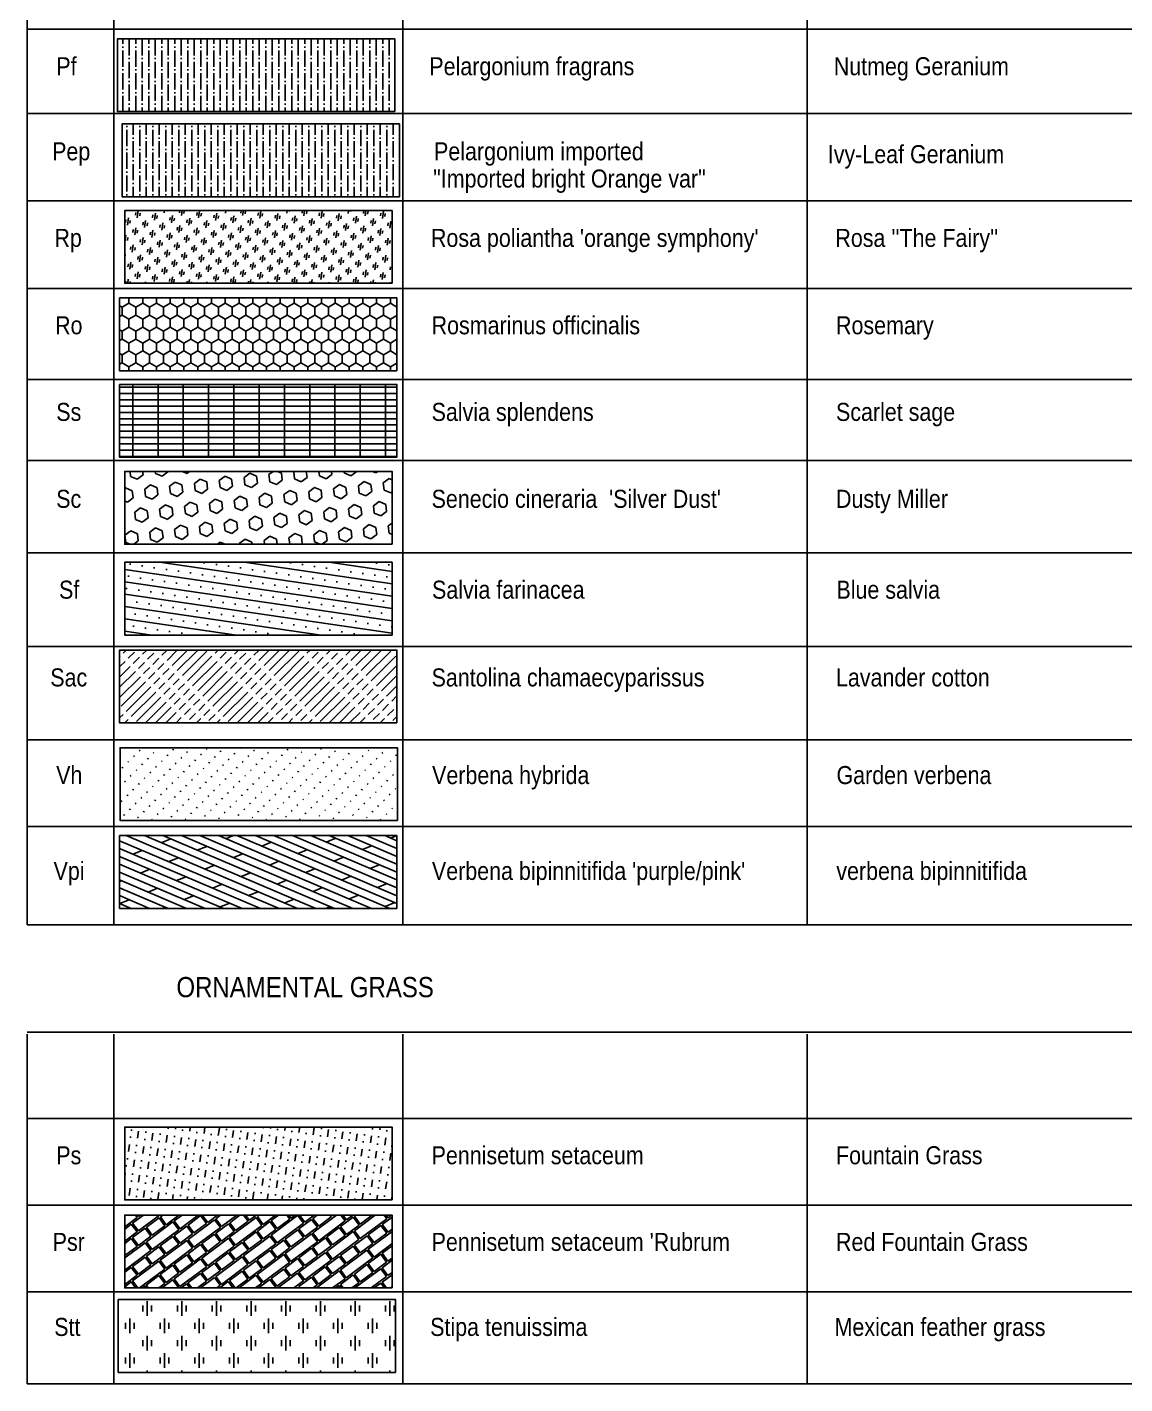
# Model space of a CAD drawing. Extents: x -2743 to -1606, y 314 to 679.
# Drawn here: x -1768.63 to -1730.62, y 496.42 to 543.39 of the extents above; entities that cross this region are included whole.
import ezdxf
from ezdxf.enums import TextEntityAlignment as Align

# ---------------------------------------------------------------- set-up
doc = ezdxf.new("R2010")
doc.units = 0
doc.header["$MEASUREMENT"] = 0
for name, color, linetype in [("L-Groundcovers- Senecio cineraria  'Silver Dust' Boundary", 92, 'Continuous'), ("L-Groundcovers- Senecio cineraria  'Silver Dust' Hatch", 109, 'Continuous'), ('L-Groundcovers-Pelargonium fragrans Boundary', 92, 'Continuous'), ('L-Groundcovers-Pelargonium fragrans Hatch', 109, 'Continuous'), ('L-Groundcovers-Rosa polianta Boundary', 92, 'Continuous'), ('L-Groundcovers-Rosa polianta hatch', 109, 'Continuous'), ('L-Groundcovers-Salvia farinacea Boundary', 92, 'Continuous'), ('L-Groundcovers-Salvia farinacea Hatch', 109, 'Continuous'), ('L-Ornamental G-Pennisetum setaceum Boundary', 92, 'Continuous'), ('L-Ornamental G-Pennisetum setaceum Hatch', 109, 'Continuous'), ('L-Ornamental G-Pennisetum setaceum Rubrum Boundary', 92, 'Continuous'), ('L-Ornamental G-Pennisetum setaceum Rubrum Hatch', 109, 'Continuous'), ('LA-PLNT-DESIGN TEXT', 63, 'Continuous'), ('LA-PLNT-TABLE LINE', 202, 'Continuous'), ('Pelargonium peltatum-bo', 92, 'Continuous'), ('Pelargonium peltatum-ha', 109, 'Continuous'), ('ROSMARINUS OFFICINALIS-BO', 92, 'Continuous'), ('ROSMARINUS OFFICINALIS-HA', 109, 'Continuous'), ('Salvia splendens-bo', 92, 'Continuous'), ('Salvia splendens-ha', 109, 'Continuous'), ('SANTOLINA CHAMAECYPARISSUS-BO', 92, 'Continuous'), ('SANTOLINA CHAMAECYPARISSUS-HA', 109, 'Continuous'), ('STIPA TENUISSIMA-BO', 92, 'Continuous'), ('STIPA TENUISSIMA-HA', 109, 'Continuous'), ("Verbena bipinnitifida 'pink'-bo", 92, 'Continuous'), ("Verbena bipinnitifida 'pink'-ha", 109, 'Continuous'), ('Verbena hybrida-bo', 92, 'Continuous'), ('Verbena hybrida-ha', 109, 'Continuous')]:
    doc.layers.add(name, color=color, linetype=linetype)
doc.styles.add('PLNT-LEG', font='arial.ttf', dxfattribs={"width": 0.85})

# ---------------------------------------------------------------- blocks, each defined once
blk = doc.blocks.new('PL-TAB')
at = {"style": 'PLNT-LEG'}
for tag, width, p in [('ABRV.', 0.85, (1.439, 0)), ('SYMBOL', 0.85, (7.527, 0)), ('HEIGHT', 0.85, (42.963, 0)), ('SPREAD', 0.85, (46.921, 0)), ('CALIBER', 0.85, (50.966, 0)), ('ROOTS', 0.85, (54.958, 0)), ('SPACING', 0.75, (59.078, 0)), ('QUANTITY', 0.9, (63.622, 0)), ('REMARKS', 0.9, (69.211, 0))]:
    blk.add_attdef(tag, text='', height=0.625, dxfattribs=dict(at, width=width)).set_placement(p, align=Align.CENTER)
at = {"style": 'PLNT-LEG', "width": 0.85}
for tag, p in [('BOTANICAL-NAME', (14, 0)), ('COMMON-NAME', (28, 0))]:
    blk.add_attdef(tag, p, '', height=0.625, dxfattribs=at)

msp = doc.modelspace()

# ---------------------------------------------------------------- hatches: boundary and pattern name
at = {"layer": "L-Groundcovers- Senecio cineraria  'Silver Dust' Hatch", "extrusion": (1.27242e-07, -1.99548e-18, 1)}
h = msp.add_hatch(dxfattribs=at)
h.set_pattern_fill('HEX', color=256, scale=2, angle=0.0001, style=0)
h.set_pattern_definition([(36.725223, (-3909.67598, -70.3103), (-0.25893209, 0.347065084), [0.25, -0.5]), (156.725223, (-3909.67598, -70.3103), (-0.171101135, -0.39777431), [0.25, -0.5]), (96.725223, (-3909.4756, -70.1608), (-0.430033225, -0.050709226), [0.25, -0.5])])
h.paths.add_polyline_path([(-1755.994, 525.485), (-1765.248, 525.485), (-1765.248, 528.005), (-1755.994, 528.005)])
at = {"layer": 'L-Groundcovers-Pelargonium fragrans Hatch', "extrusion": (1.27242e-07, -1.99548e-18, 1)}
h = msp.add_hatch(dxfattribs=at)
h.set_pattern_fill('ANSI36', color=256, scale=1.8, angle=45.0001, style=0)
h.set_pattern_definition([(90.000086594, (-645689.56377, -811481.31323), (-0.225000595118, 0.39374965993), [0.5625, -0.1125, 0, -0.1125])])
h.paths.add_polyline_path([(-1755.902, 540.462), (-1765.502, 540.462), (-1765.502, 542.982), (-1755.902, 542.982)])
at = {"layer": 'L-Groundcovers-Rosa polianta hatch', "extrusion": (1.27242e-07, -1.99548e-18, 1)}
h = msp.add_hatch(dxfattribs=at)
h.set_pattern_fill('GOST_GLASS', color=256, scale=0.05, angle=0.0001, style=0)
h.set_pattern_definition([(81.725223, (-3576.2186, 317.60512), (0.340052946, 0.2537006), [0.25, -0.35]), (81.725223, (-3576.13357, 317.66855), (0.340052946, 0.2537006), [0.1, -0.5]), (81.725223, (-3576.282, 317.69014), (0.340052946, 0.2537006), [0.1, -0.5])])
h.paths.add_polyline_path([(-1755.992, 534.519), (-1765.246, 534.519), (-1765.246, 537.039), (-1755.992, 537.039)])
at = {"layer": 'L-Groundcovers-Salvia farinacea Hatch', "extrusion": (1.27242e-07, -1.99548e-18, 1)}
h = msp.add_hatch(dxfattribs=at)
h.set_pattern_fill('SACNCR', color=256, scale=4.5, angle=90.0001, style=0)
h.set_pattern_definition([(171.725223, (-3909.6712, -85.20912), (-0.06071649, -0.41748296), []), (171.725223, (-3909.84957, -84.97002), (-0.06071649, -0.41748296), [0, -0.421875])])
h.paths.add_polyline_path([(-1755.994, 522.339), (-1765.248, 522.339), (-1765.248, 524.859), (-1755.994, 524.859)])
at = {"layer": 'L-Ornamental G-Pennisetum setaceum Hatch', "extrusion": (1.27242e-07, -1.99548e-18, 1)}
h = msp.add_hatch(dxfattribs=at)
h.set_pattern_fill('MUDST', color=256, angle=45.0001, style=0)
h.set_pattern_definition([(81.725223, (-3909.67477, -82.50803), (-0.175437022, 0.530774765), [0.25, -0.25, 0, -0.25, 0, -0.25])])
h.paths.add_polyline_path([(-1755.99, 502.786), (-1765.246, 502.786), (-1765.246, 505.306), (-1755.99, 505.306)])
at = {"layer": 'L-Ornamental G-Pennisetum setaceum Rubrum Hatch', "extrusion": (1.27242e-07, -1.99548e-18, 1)}
h = msp.add_hatch(dxfattribs=at)
h.set_pattern_fill('AR-BRELM', color=256, scale=0.15, angle=0.0001, style=0)
h.set_pattern_definition([(36.725223, (-3869.6748, -82.42044), (-0.47844224, 0.64129013), [1.14375, -0.05625]), (36.725223, (-3869.8766, -82.1499), (-0.47844224, 0.64129013), [1.14375, -0.05625]), (36.725223, (-3869.6735, -81.9204), (-0.47844224, 0.64129013), [0.54375, -0.05625]), (36.725223, (-3869.87535, -81.6499), (-0.47844224, 0.64129013), [0.54375, -0.05625]), (126.72522, (-3869.6748, -82.4204), (-0.961815, -0.71757366), [0.3375, -0.4626]), (126.72522, (-3869.7199, -82.4541), (-0.961815, -0.71757366), [0.3375, -0.4626]), (126.725223, (-3869.67353, -81.9204), (-0.48090749, -0.35878683), [0.3375, -0.4626]), (126.725223, (-3869.7186, -81.95404), (-0.48090749, -0.35878683), [0.3375, -0.4626])])
h.paths.add_polyline_path([(-1755.993, 499.736), (-1765.246, 499.736), (-1765.246, 502.256), (-1755.993, 502.256)])
at = {"layer": 'Pelargonium peltatum-ha', "extrusion": (1.27242e-07, -1.99548e-18, 1)}
h = msp.add_hatch(dxfattribs=at)
h.set_pattern_fill('ANSI36', color=256, scale=1.8, angle=45.0001, style=0)
h.set_pattern_definition([(90.00009, (-1963.4029, 375.8612), (-0.2250006, 0.39374966), [0.5625, -0.1125, 0, -0.1125])])
h.paths.add_polyline_path([(-1755.74, 537.517), (-1765.34, 537.517), (-1765.34, 540.037), (-1755.74, 540.037)])
at = {"layer": 'ROSMARINUS OFFICINALIS-HA', "extrusion": (1.27242e-07, -1.99548e-18, 1)}
h = msp.add_hatch(dxfattribs=at)
h.set_pattern_fill('HONEY', color=256, scale=2.2, angle=90.0001, style=0)
h.set_pattern_definition([(90.00009, (-1963.48676, 375.83775), (-0.2381576, 0.41249964), [0.275, -0.55]), (210.00009, (-1963.48676, 375.83775), (-0.23815636, -0.41250036), [0.275, -0.55]), (150.00009, (-1963.48676, 375.83775), (-0.47631397, -7.2e-07), [-0.55, 0.275])])
h.paths.add_polyline_path([(-1755.824, 531.494), (-1765.424, 531.494), (-1765.424, 534.014), (-1755.824, 534.014)])
at = {"layer": 'Salvia splendens-ha', "extrusion": (1.27242e-07, -1.99548e-18, 1)}
h = msp.add_hatch(dxfattribs=at)
h.set_pattern_fill('GRATE', color=256, scale=7, angle=0.0001, style=0)
h.set_pattern_definition([(8.6586e-05, (-614901.61945, -810314.34523), (-3.30577e-07, 0.21875), []), (90.00008659, (-614901.61945, -810314.3452), (-0.875, -1.3223e-06), [])])
h.paths.add_polyline_path([(-1755.824, 528.494), (-1765.424, 528.494), (-1765.424, 531.014), (-1755.824, 531.014)])
at = {"layer": 'SANTOLINA CHAMAECYPARISSUS-HA', "extrusion": (1.27242e-07, -1.99548e-18, 1)}
h = msp.add_hatch(dxfattribs=at)
h.set_pattern_fill('ACAD_ISO09W100', color=256, scale=0.05, angle=45.0001, style=0)
h.set_pattern_definition([(45.000086586, (-645150.88267, -813145.51299), (-0.17677696244, 0.17677642815), [1.2, -0.15, 0.3, -0.15, 0.3, -0.15])])
h.paths.add_polyline_path([(-1755.825, 519.301), (-1765.425, 519.301), (-1765.425, 521.821), (-1755.825, 521.821)])
at = {"layer": 'STIPA TENUISSIMA-HA', "extrusion": (1.27242e-07, -1.99548e-18, 1)}
h = msp.add_hatch(dxfattribs=at)
h.set_pattern_fill('GOST_GLASS', color=256, scale=0.1, angle=89.1196, style=0)
h.set_pattern_definition([(90.0001, (-1768.6737, 614.5736), (0.599999, 0.600001), [0.5, -0.7]), (90.0001, (-1768.5237, 614.7236), (0.599999, 0.600001), [0.2, -1]), (90.0001, (-1768.8237, 614.7236), (0.599999, 0.600001), [0.2, -1])])
h.paths.add_polyline_path([(-1755.874, 496.814), (-1765.474, 496.814), (-1765.474, 499.334), (-1755.874, 499.334)])
at = {"layer": "Verbena bipinnitifida 'pink'-ha", "extrusion": (1.27242e-07, -1.99548e-18, 1)}
h = msp.add_hatch(dxfattribs=at)
h.set_pattern_fill('DOLMIT', color=256, angle=120.275, style=0)
h.set_pattern_definition([(157.000087, (-3271.96318, 358.13068), (-0.097682434, -0.23012636), []), (202.000087, (-3271.9632, 358.1307), (0.26488785, -0.6556176), [0.3535534, -0.7071068])])
h.paths.add_polyline_path([(-1755.825, 512.877), (-1765.425, 512.877), (-1765.425, 515.397), (-1755.825, 515.397)])
at = {"layer": 'Verbena hybrida-ha', "extrusion": (1.27242e-07, -1.99548e-18, 1)}
h = msp.add_hatch(dxfattribs=at)
h.set_pattern_fill('ACAD_ISO07W100', color=256, scale=0.08, angle=45.0001, style=0)
h.set_pattern_definition([(45.00009, (-1963.4698, 381.2642), (-0.28284314, 0.2828423), [0.04, -0.24])])
h.paths.add_polyline_path([(-1755.807, 515.92), (-1765.407, 515.92), (-1765.407, 518.44), (-1755.807, 518.44)])

# ---------------------------------------------------------------- linework, layer by layer
at = {"layer": "L-Groundcovers- Senecio cineraria  'Silver Dust' Boundary", "extrusion": (1.27242e-07, -1.99549e-18, 1), "elevation": -0.12}
msp.add_lwpolyline([(-1755.994, 525.485), (-1765.248, 525.485), (-1765.248, 528.005), (-1755.994, 528.005)], close=True, dxfattribs=at)
at = {"layer": 'L-Groundcovers-Pelargonium fragrans Boundary', "extrusion": (1.27242e-07, -1.99549e-18, 1), "elevation": -0.12}
msp.add_lwpolyline([(-1755.902, 540.462), (-1765.502, 540.462), (-1765.502, 542.982), (-1755.902, 542.982)], close=True, dxfattribs=at)
at = {"layer": 'L-Groundcovers-Rosa polianta Boundary', "extrusion": (1.27242e-07, -1.99549e-18, 1), "elevation": -0.12}
msp.add_lwpolyline([(-1755.992, 534.519), (-1765.246, 534.519), (-1765.246, 537.039), (-1755.992, 537.039)], close=True, dxfattribs=at)
at = {"layer": 'L-Groundcovers-Salvia farinacea Boundary', "extrusion": (1.27242e-07, -1.99549e-18, 1), "elevation": -0.12}
msp.add_lwpolyline([(-1755.994, 522.339), (-1765.248, 522.339), (-1765.248, 524.859), (-1755.994, 524.859)], close=True, dxfattribs=at)
at = {"layer": 'L-Ornamental G-Pennisetum setaceum Boundary', "extrusion": (1.27242e-07, -1.99549e-18, 1), "elevation": -0.12}
msp.add_lwpolyline([(-1755.99, 502.786), (-1765.246, 502.786), (-1765.246, 505.306), (-1755.99, 505.306)], close=True, dxfattribs=at)
at = {"layer": 'L-Ornamental G-Pennisetum setaceum Rubrum Boundary', "extrusion": (1.27242e-07, -1.99549e-18, 1), "elevation": -0.12}
msp.add_lwpolyline([(-1755.993, 499.736), (-1765.246, 499.736), (-1765.246, 502.256), (-1755.993, 502.256)], close=True, dxfattribs=at)
at = {"layer": 'LA-PLNT-TABLE LINE', "extrusion": (1.27242e-07, -1.99549e-18, 1)}
for p, q in [((-1768.623, 543.323), (-1692.623, 543.323)), ((-1768.624, 537.371), (-1692.624, 537.371)), ((-1768.624, 534.344), (-1692.624, 534.345)), ((-1768.624, 531.193), (-1692.623, 531.193)), ((-1768.625, 528.384), (-1692.625, 528.384)), ((-1768.625, 525.191), (-1692.624, 525.191)), ((-1768.625, 521.939), (-1692.624, 521.939)), ((-1768.625, 518.716), (-1692.624, 518.716)), ((-1768.625, 512.306), (-1692.624, 512.306))]:
    msp.add_line(p, q, dxfattribs=at)
at = {"layer": 'LA-PLNT-TABLE LINE', "extrusion": (1.27242e-07, -1.99549e-18, 1), "elevation": -0.12}
for points in [[(-1768.626, 583.617), (-1768.626, 512.306)], [(-1765.626, 583.617), (-1765.626, 512.306)], [(-1755.626, 583.617), (-1755.626, 512.306)], [(-1741.626, 583.617), (-1741.626, 512.306)], [(-1768.624, 540.398), (-1692.624, 540.398)], [(-1768.625, 515.716), (-1692.625, 515.716)], [(-1768.625, 508.518), (-1768.625, 496.415)], [(-1768.624, 508.597), (-1692.624, 508.597)], [(-1768.624, 508.597), (-1692.624, 508.597)], [(-1768.624, 508.597), (-1692.624, 508.597)], [(-1765.625, 508.518), (-1765.625, 496.415)], [(-1755.625, 508.518), (-1755.625, 496.415)], [(-1755.625, 508.518), (-1755.625, 496.415)], [(-1741.625, 508.518), (-1741.625, 496.415)], [(-1768.624, 505.597), (-1692.624, 505.597)], [(-1768.624, 502.597), (-1692.624, 502.597)], [(-1768.625, 499.597), (-1692.624, 499.597)], [(-1768.627, 496.415), (-1692.627, 496.415)], [(-1768.627, 496.415), (-1692.627, 496.415)], [(-1768.625, 496.415), (-1692.625, 496.415)]]:
    msp.add_lwpolyline(points, dxfattribs=at)
at = {"layer": 'Pelargonium peltatum-bo', "extrusion": (1.27242e-07, -1.99549e-18, 1), "elevation": -0.12}
msp.add_lwpolyline([(-1755.74, 537.517), (-1765.34, 537.517), (-1765.34, 540.037), (-1755.74, 540.037)], close=True, dxfattribs=at)
at = {"layer": 'ROSMARINUS OFFICINALIS-BO', "extrusion": (1.27242e-07, -1.99549e-18, 1), "elevation": -0.12}
msp.add_lwpolyline([(-1755.824, 531.494), (-1765.424, 531.494), (-1765.424, 534.014), (-1755.824, 534.014)], close=True, dxfattribs=at)
at = {"layer": 'Salvia splendens-bo', "extrusion": (1.27242e-07, -1.99549e-18, 1), "elevation": -0.12}
msp.add_lwpolyline([(-1755.824, 528.494), (-1765.424, 528.494), (-1765.424, 531.014), (-1755.824, 531.014)], close=True, dxfattribs=at)
at = {"layer": 'SANTOLINA CHAMAECYPARISSUS-BO', "extrusion": (1.27242e-07, -1.99549e-18, 1), "elevation": -0.12}
msp.add_lwpolyline([(-1755.825, 519.301), (-1765.425, 519.301), (-1765.425, 521.821), (-1755.825, 521.821)], close=True, dxfattribs=at)
at = {"layer": 'STIPA TENUISSIMA-BO', "extrusion": (1.27242e-07, -1.99549e-18, 1), "elevation": -0.12}
msp.add_lwpolyline([(-1755.874, 496.814), (-1765.474, 496.814), (-1765.474, 499.334), (-1755.874, 499.334)], close=True, dxfattribs=at)
at = {"layer": "Verbena bipinnitifida 'pink'-bo", "extrusion": (1.27242e-07, -1.99549e-18, 1), "elevation": -0.12}
msp.add_lwpolyline([(-1755.825, 512.877), (-1765.425, 512.877), (-1765.425, 515.397), (-1755.825, 515.397)], close=True, dxfattribs=at)
at = {"layer": 'Verbena hybrida-bo', "extrusion": (1.27242e-07, -1.99549e-18, 1), "elevation": -0.12}
msp.add_lwpolyline([(-1755.807, 515.92), (-1765.407, 515.92), (-1765.407, 518.44), (-1755.807, 518.44)], close=True, dxfattribs=at)

# ---------------------------------------------------------------- block references
at = {"layer": 'LA-PLNT-DESIGN TEXT', "extrusion": (1.27242e-07, -1.99549e-18, 1)}
ref = msp.add_blockref('PL-TAB', (-1768.702, 541.722, 0), dxfattribs=dict(at, rotation=8.65857215290934e-05))
ref.add_attrib('COMMON-NAME', 'Nutmeg Geranium', (-1740.702, 541.722, 0), dxfattribs={"layer": '0', "extrusion": (1.27242e-07, -1.99549e-18, 1), "height": 0.625, "rotation": 0.0001, "style": 'PLNT-LEG', "width": 0.85})
ref.add_attrib('BOTANICAL-NAME', 'Pelargonium fragrans', (-1754.702, 541.722, 0), dxfattribs={"layer": '0', "extrusion": (1.27242e-07, -1.99549e-18, 1), "height": 0.625, "rotation": 0.0001, "style": 'PLNT-LEG', "width": 0.85})
ref.add_attrib('ABRV.', 'Pf', dxfattribs={"layer": '0', "extrusion": (1.27242e-07, -1.99549e-18, 1), "height": 0.625, "rotation": 0.0001, "style": 'PLNT-LEG', "width": 0.85}).set_placement((-1767.264, 541.722, 0), align=Align.CENTER)
ref = msp.add_blockref('PL-TAB', (-1768.54, 538.777, 0), dxfattribs=dict(at, rotation=8.65857215290934e-05))
ref.add_attrib('COMMON-NAME', 'Ivy-Leaf Geranium', (-1740.908, 538.678, 0), dxfattribs={"layer": '0', "extrusion": (1.27242e-07, -1.99549e-18, 1), "height": 0.625, "rotation": 0.0001, "style": 'PLNT-LEG', "width": 0.85})
ref.add_attrib('BOTANICAL-NAME', 'Pelargonium imported', (-1754.54, 538.777, 0), dxfattribs={"layer": '0', "extrusion": (1.27242e-07, -1.99549e-18, 1), "height": 0.625, "rotation": 0.0001, "style": 'PLNT-LEG', "width": 0.85})
ref.add_attrib('ABRV.', 'Pep', dxfattribs={"layer": '0', "extrusion": (1.27242e-07, -1.99549e-18, 1), "height": 0.625, "rotation": 0.0001, "style": 'PLNT-LEG', "width": 0.85}).set_placement((-1767.101, 538.777, 0), align=Align.CENTER)
ref = msp.add_blockref('PL-TAB', (-1768.647, 535.779, 0), dxfattribs=dict(at, rotation=8.65857215290934e-05))
ref.add_attrib('COMMON-NAME', "Rosa ''The Fairy''", (-1740.647, 535.779, 0), dxfattribs={"layer": '0', "extrusion": (1.27242e-07, -1.99549e-18, 1), "height": 0.625, "rotation": 0.0001, "style": 'PLNT-LEG', "width": 0.85})
ref.add_attrib('BOTANICAL-NAME', "Rosa poliantha 'orange symphony'", (-1754.647, 535.779, 0), dxfattribs={"layer": '0', "extrusion": (1.27242e-07, -1.99549e-18, 1), "height": 0.625, "rotation": 0.0001, "style": 'PLNT-LEG', "width": 0.85})
ref.add_attrib('ABRV.', 'Rp', dxfattribs={"layer": '0', "extrusion": (1.27242e-07, -1.99549e-18, 1), "height": 0.625, "rotation": 0.0001, "style": 'PLNT-LEG', "width": 0.85}).set_placement((-1767.208, 535.779, 0), align=Align.CENTER)
ref = msp.add_blockref('PL-TAB', (-1768.624, 532.754, 0), dxfattribs=dict(at, rotation=8.65857215290934e-05))
ref.add_attrib('COMMON-NAME', 'Rosemary', (-1740.624, 532.754, 0), dxfattribs={"layer": '0', "extrusion": (1.27242e-07, -1.99549e-18, 1), "height": 0.625, "rotation": 0.0001, "style": 'PLNT-LEG', "width": 0.85})
ref.add_attrib('BOTANICAL-NAME', 'Rosmarinus officinalis', (-1754.624, 532.754, 0), dxfattribs={"layer": '0', "extrusion": (1.27242e-07, -1.99549e-18, 1), "height": 0.625, "rotation": 0.0001, "style": 'PLNT-LEG', "width": 0.85})
ref.add_attrib('ABRV.', 'Ro', dxfattribs={"layer": '0', "extrusion": (1.27242e-07, -1.99549e-18, 1), "height": 0.625, "rotation": 0.0001, "style": 'PLNT-LEG', "width": 0.85}).set_placement((-1767.185, 532.754, 0), align=Align.CENTER)
ref = msp.add_blockref('PL-TAB', (-1768.624, 529.754, 0), dxfattribs=dict(at, rotation=8.65857215290934e-05))
ref.add_attrib('COMMON-NAME', 'Scarlet sage', (-1740.624, 529.754, 0), dxfattribs={"layer": '0', "extrusion": (1.27242e-07, -1.99549e-18, 1), "height": 0.625, "rotation": 0.0001, "style": 'PLNT-LEG', "width": 0.85})
ref.add_attrib('BOTANICAL-NAME', 'Salvia splendens', (-1754.624, 529.754, 0), dxfattribs={"layer": '0', "extrusion": (1.27242e-07, -1.99549e-18, 1), "height": 0.625, "rotation": 0.0001, "style": 'PLNT-LEG', "width": 0.85})
ref.add_attrib('ABRV.', 'Ss', dxfattribs={"layer": '0', "extrusion": (1.27242e-07, -1.99549e-18, 1), "height": 0.625, "rotation": 0.0001, "style": 'PLNT-LEG', "width": 0.85}).set_placement((-1767.185, 529.754, 0), align=Align.CENTER)
ref = msp.add_blockref('PL-TAB', (-1768.625, 526.745, 0), dxfattribs=dict(at, rotation=8.65857215290934e-05))
ref.add_attrib('COMMON-NAME', 'Dusty Miller', (-1740.625, 526.745, 0), dxfattribs={"layer": '0', "extrusion": (1.27242e-07, -1.99549e-18, 1), "height": 0.625, "rotation": 0.0001, "style": 'PLNT-LEG', "width": 0.85})
ref.add_attrib('BOTANICAL-NAME', "Senecio cineraria  'Silver Dust'", (-1754.625, 526.745, 0), dxfattribs={"layer": '0', "extrusion": (1.27242e-07, -1.99549e-18, 1), "height": 0.625, "rotation": 0.0001, "style": 'PLNT-LEG', "width": 0.85})
ref.add_attrib('ABRV.', 'Sc', dxfattribs={"layer": '0', "extrusion": (1.27242e-07, -1.99549e-18, 1), "height": 0.625, "rotation": 0.0001, "style": 'PLNT-LEG', "width": 0.85}).set_placement((-1767.187, 526.745, 0), align=Align.CENTER)
ref = msp.add_blockref('PL-TAB', (-1768.61, 523.599, 0), dxfattribs=dict(at, rotation=8.65857215290934e-05))
ref.add_attrib('COMMON-NAME', 'Blue salvia', (-1740.61, 523.599, 0), dxfattribs={"layer": '0', "extrusion": (1.27242e-07, -1.99549e-18, 1), "height": 0.625, "rotation": 0.0001, "style": 'PLNT-LEG', "width": 0.85})
ref.add_attrib('BOTANICAL-NAME', 'Salvia farinacea', (-1754.61, 523.599, 0), dxfattribs={"layer": '0', "extrusion": (1.27242e-07, -1.99549e-18, 1), "height": 0.625, "rotation": 0.0001, "style": 'PLNT-LEG', "width": 0.85})
ref.add_attrib('ABRV.', 'Sf', dxfattribs={"layer": '0', "extrusion": (1.27242e-07, -1.99549e-18, 1), "height": 0.625, "rotation": 0.0001, "style": 'PLNT-LEG', "width": 0.85}).set_placement((-1767.171, 523.599, 0), align=Align.CENTER)
ref = msp.add_blockref('PL-TAB', (-1768.625, 520.561, 0), dxfattribs=dict(at, rotation=8.65857215290934e-05))
ref.add_attrib('COMMON-NAME', 'Lavander cotton', (-1740.625, 520.561, 0), dxfattribs={"layer": '0', "extrusion": (1.27242e-07, -1.99549e-18, 1), "height": 0.625, "rotation": 0.0001, "style": 'PLNT-LEG', "width": 0.85})
ref.add_attrib('BOTANICAL-NAME', 'Santolina chamaecyparissus', (-1754.625, 520.561, 0), dxfattribs={"layer": '0', "extrusion": (1.27242e-07, -1.99549e-18, 1), "height": 0.625, "rotation": 0.0001, "style": 'PLNT-LEG', "width": 0.85})
ref.add_attrib('ABRV.', 'Sac', dxfattribs={"layer": '0', "extrusion": (1.27242e-07, -1.99549e-18, 1), "height": 0.625, "rotation": 0.0001, "style": 'PLNT-LEG', "width": 0.85}).set_placement((-1767.186, 520.561, 0), align=Align.CENTER)
ref = msp.add_blockref('PL-TAB', (-1768.607, 517.18, 0), dxfattribs=dict(at, rotation=8.65857215290934e-05))
ref.add_attrib('COMMON-NAME', 'Garden verbena', (-1740.607, 517.18, 0), dxfattribs={"layer": '0', "extrusion": (1.27242e-07, -1.99549e-18, 1), "height": 0.625, "rotation": 0.0001, "style": 'PLNT-LEG', "width": 0.85})
ref.add_attrib('BOTANICAL-NAME', 'Verbena hybrida', (-1754.607, 517.18, 0), dxfattribs={"layer": '0', "extrusion": (1.27242e-07, -1.99549e-18, 1), "height": 0.625, "rotation": 0.0001, "style": 'PLNT-LEG', "width": 0.85})
ref.add_attrib('ABRV.', 'Vh', dxfattribs={"layer": '0', "extrusion": (1.27242e-07, -1.99549e-18, 1), "height": 0.625, "rotation": 0.0001, "style": 'PLNT-LEG', "width": 0.85}).set_placement((-1767.168, 517.18, 0), align=Align.CENTER)
ref = msp.add_blockref('PL-TAB', (-1768.613, 513.862, 0), dxfattribs=dict(at, rotation=8.65857215290934e-05))
ref.add_attrib('COMMON-NAME', 'verbena bipinnitifida  ', (-1740.613, 513.862, 0), dxfattribs={"layer": '0', "extrusion": (1.27242e-07, -1.99549e-18, 1), "height": 0.625, "rotation": 0.0001, "style": 'PLNT-LEG', "width": 0.85})
ref.add_attrib('BOTANICAL-NAME', "Verbena bipinnitifida 'purple/pink'", (-1754.613, 513.862, 0), dxfattribs={"layer": '0', "extrusion": (1.27242e-07, -1.99549e-18, 1), "height": 0.625, "rotation": 0.0001, "style": 'PLNT-LEG', "width": 0.85})
ref.add_attrib('ABRV.', 'Vpi', dxfattribs={"layer": '0', "extrusion": (1.27242e-07, -1.99549e-18, 1), "height": 0.625, "rotation": 0.0001, "style": 'PLNT-LEG', "width": 0.85}).set_placement((-1767.175, 513.862, 0), align=Align.CENTER)
ref = msp.add_blockref('PL-TAB', (-1768.624, 504.018, 0), dxfattribs=dict(at, rotation=8.65857215290934e-05))
ref.add_attrib('COMMON-NAME', 'Fountain Grass', (-1740.624, 504.018, 0), dxfattribs={"layer": '0', "extrusion": (1.27242e-07, -1.99549e-18, 1), "height": 0.625, "rotation": 0.0001, "style": 'PLNT-LEG', "width": 0.85})
ref.add_attrib('BOTANICAL-NAME', 'Pennisetum setaceum ', (-1754.624, 504.018, 0), dxfattribs={"layer": '0', "extrusion": (1.27242e-07, -1.99549e-18, 1), "height": 0.625, "rotation": 0.0001, "style": 'PLNT-LEG', "width": 0.85})
ref.add_attrib('ABRV.', 'Ps', dxfattribs={"layer": '0', "extrusion": (1.27242e-07, -1.99549e-18, 1), "height": 0.625, "rotation": 0.0001, "style": 'PLNT-LEG', "width": 0.85}).set_placement((-1767.185, 504.018, 0), align=Align.CENTER)
ref = msp.add_blockref('PL-TAB', (-1768.624, 501.018, 0), dxfattribs=dict(at, rotation=8.65857215290934e-05))
ref.add_attrib('COMMON-NAME', 'Red Fountain Grass', (-1740.624, 501.018, 0), dxfattribs={"layer": '0', "extrusion": (1.27242e-07, -1.99549e-18, 1), "height": 0.625, "rotation": 0.0001, "style": 'PLNT-LEG', "width": 0.85})
ref.add_attrib('BOTANICAL-NAME', "Pennisetum setaceum 'Rubrum", (-1754.624, 501.018, 0), dxfattribs={"layer": '0', "extrusion": (1.27242e-07, -1.99549e-18, 1), "height": 0.625, "rotation": 0.0001, "style": 'PLNT-LEG', "width": 0.85})
ref.add_attrib('ABRV.', 'Psr', dxfattribs={"layer": '0', "extrusion": (1.27242e-07, -1.99549e-18, 1), "height": 0.625, "rotation": 0.0001, "style": 'PLNT-LEG', "width": 0.85}).set_placement((-1767.185, 501.018, 0), align=Align.CENTER)
ref = msp.add_blockref('PL-TAB', (-1768.674, 498.074, 0), dxfattribs=dict(at, rotation=8.65857215290934e-05))
ref.add_attrib('COMMON-NAME', 'Mexican feather grass', (-1740.674, 498.074, 0), dxfattribs={"layer": '0', "extrusion": (1.27242e-07, -1.99549e-18, 1), "height": 0.625, "rotation": 0.0001, "style": 'PLNT-LEG', "width": 0.85})
ref.add_attrib('BOTANICAL-NAME', 'Stipa tenuissima', (-1754.674, 498.074, 0), dxfattribs={"layer": '0', "extrusion": (1.27242e-07, -1.99549e-18, 1), "height": 0.625, "rotation": 0.0001, "style": 'PLNT-LEG', "width": 0.85})
ref.add_attrib('ABRV.', 'Stt', dxfattribs={"layer": '0', "extrusion": (1.27242e-07, -1.99549e-18, 1), "height": 0.625, "rotation": 0.0001, "style": 'PLNT-LEG', "width": 0.85}).set_placement((-1767.235, 498.074, 0), align=Align.CENTER)

# ---------------------------------------------------------------- texts
at = {"layer": 'LA-PLNT-DESIGN TEXT', "extrusion": (1.27242e-07, -1.99549e-18, 1), "style": 'PLNT-LEG', "width": 0.85}
msp.add_text('ORNAMENTAL GRASS', height=0.7, rotation=0.0001, dxfattribs=at).set_placement((-1763.459, 510.152, 0), align=Align.MIDDLE_LEFT)
at = {"layer": 'LA-PLNT-DESIGN TEXT', "extrusion": (1.27242e-07, -1.99549e-18, 1), "insert": (-1749.852, 538.459, -0.12), "char_height": 0.625, "width": 12.17319, "attachment_point": 2, "text_direction": (1, 2e-06, 0), "style": 'PLNT-LEG'}
msp.add_mtext('"Imported bright Orange var"', dxfattribs=at)

doc.saveas('drawing.dxf')
